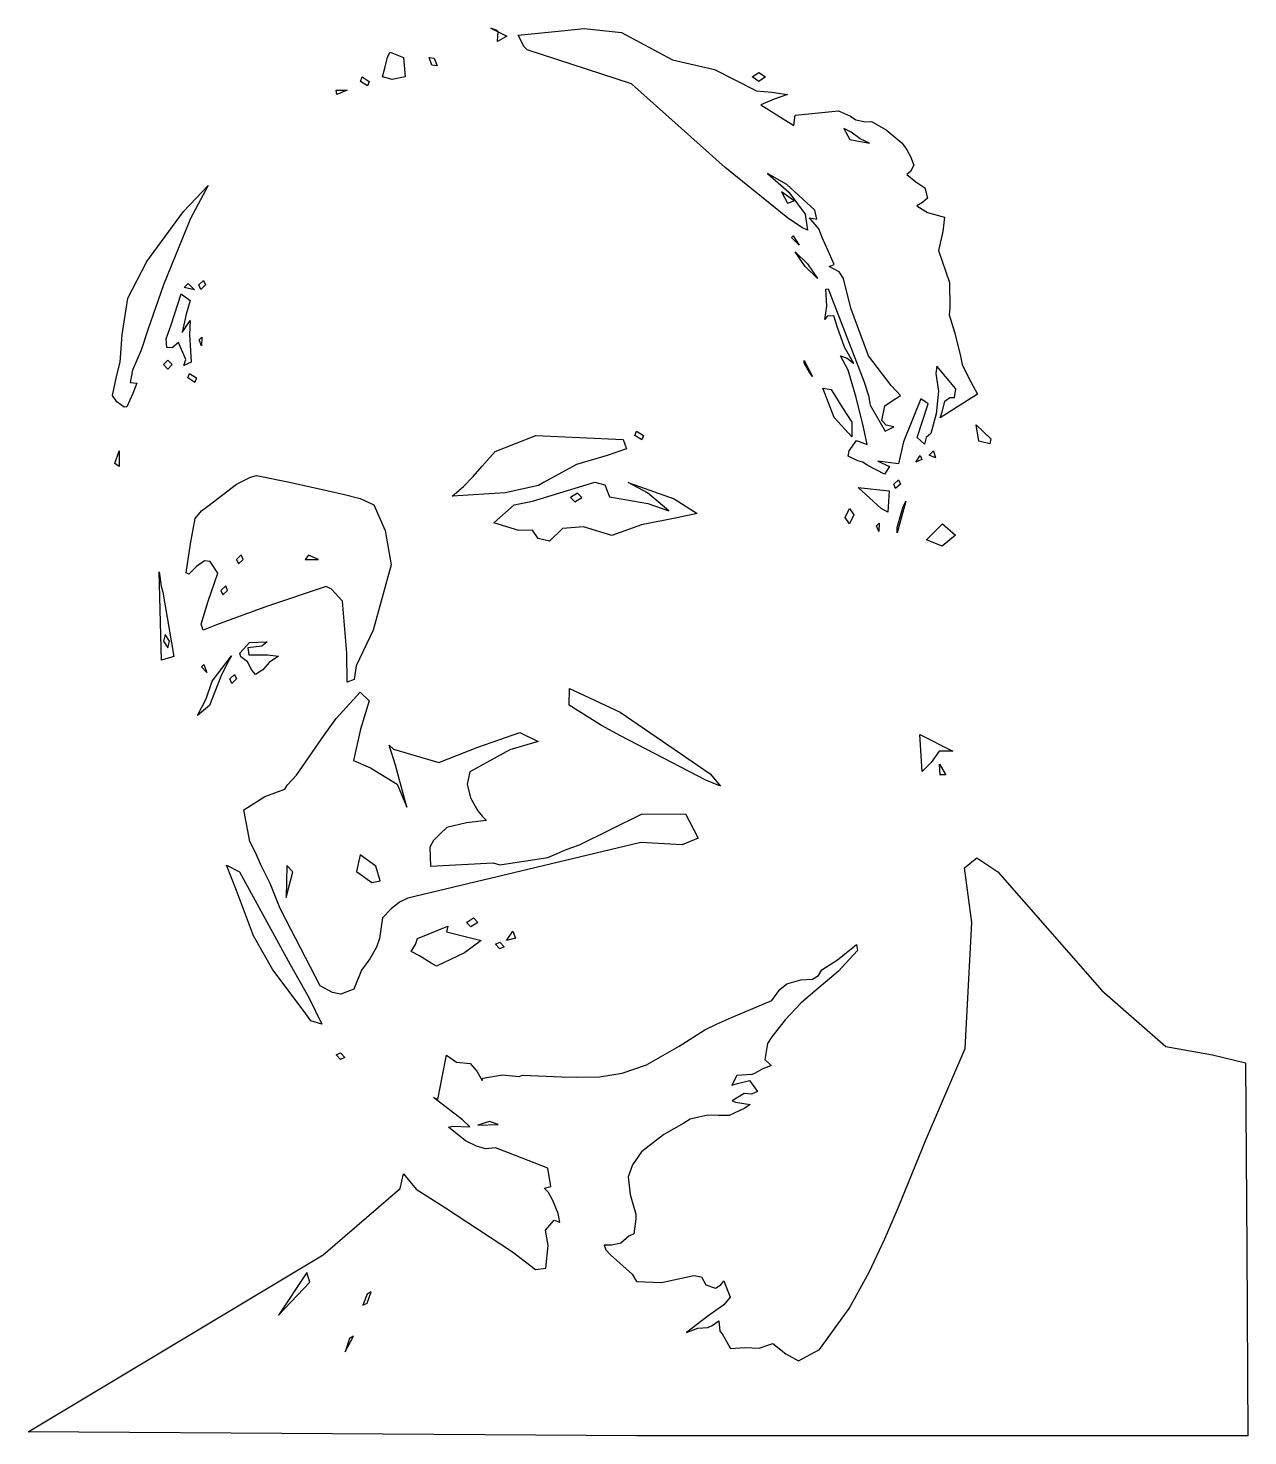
# Model space of a CAD drawing. Extents: x 136 to 494, y 261 to 674.
import ezdxf

# ---------------------------------------------------------------- set-up
doc = ezdxf.new("R2010")
doc.units = 0
doc.layers.add('Capa_1', color=7, linetype='CONTINUOUS')

msp = doc.modelspace()

# ---------------------------------------------------------------- linework, layer by layer
at = {"layer": 'Capa_1', "color": 7}
for points in [[(273.330488, 670.01894), (273.454552, 672.817836), (272.881672, 673.390724), (271.381848, 673.934796), (276.076072, 671.625412), (273.330488, 670.01894), (273.330488, 670.01894)], [(381.813784, 545.71566), (380.548432, 546.605172), (379.087152, 546.957268), (376.203696, 548.331756), (376.565488, 549.9283), (378.72764, 552.881116), (381.850192, 551.77718), (380.687056, 556.807052), (378.591256, 565.498428), (376.23024, 573.586124), (374.010136, 577.80918), (375.917456, 577.05734), (377.866096, 575.562564), (375.134248, 580.340372), (373.1084, 586.038708), (371.98428, 589.539268), (370.112856, 589.41774), (369.42696, 588.428964), (369.981648, 592.377796), (369.693208, 597.366908), (370.396288, 597.407148), (380.788296, 570.313636), (382.23252, 566.091588), (382.672432, 563.283388), (387.046744, 555.69886), (389.599232, 556.957188), (387.425064, 557.381204), (386.125968, 558.827308), (387.001048, 563.089108), (388.883184, 564.348244), (391.565224, 566.146268), (388.849656, 569.092292), (382.236752, 577.783412), (377.038376, 591.719124), (374.828104, 600.487988), (373.576248, 602.466156), (370.62596, 603.986004), (372.170976, 604.552548), (370.760208, 607.750476), (368.580128, 612.51894), (367.605808, 615.019812), (364.916496, 618.287988), (367.021896, 617.925156), (366.487864, 620.518004), (358.211784, 628.092004), (352.57512, 631.325836), (358.845632, 625.80322), (363.580208, 619.331356), (364.345256, 614.646164), (362.58644, 615.457068), (358.473832, 618.2993), (340.173184, 632.994804), (312.6532, 657.549468), (281.96904, 667.600604), (281.002824, 668.52198), (280.158872, 670.379652), (279.393928, 671.898924), (293.079776, 673.216804), (298.734688, 673.871764), (309.705104, 672.692388), (324.644656, 664.642388), (337.023864, 661.7691), (349.327392, 655.54914), (353.874216, 655.130844), (358.421032, 654.421852), (354.52376, 653.130724), (350.626488, 651.46218), (360.245336, 645.336172), (360.694448, 648.373084), (373.360584, 649.716268), (376.879968, 648.099756), (378.462224, 647.0687), (381.275912, 646.439828), (383.074216, 646.587436), (387.374784, 644.127956), (392.113544, 640.139804), (393.496504, 638.191172), (394.517216, 636.242532), (395.537936, 633.739724), (394.517216, 631.867764), (393.496504, 631.00122), (396.094688, 628.824396), (398.692872, 627.10362), (399.487056, 623.992684), (398.010704, 622.794348), (396.3498, 621.834764), (399.55428, 619.867068), (404.493408, 618.418324), (404.034592, 614.303332), (402.747816, 608.666988), (405.980504, 599.327308), (406.117816, 591.797604), (405.900072, 589.800012), (407.555592, 584.4591), (409.162968, 577.638868), (409.692392, 575.185228), (411.595336, 571.412188), (414.232664, 566.540596), (403.26644, 559.552844), (403.9566, 561.586404), (404.612616, 564.418996), (406.108312, 565.518028), (407.433416, 565.578508), (407.79476, 568.05006), (402.259968, 574.764348), (401.935192, 572.5929), (402.732856, 567.390628), (402.048992, 560.769356), (400.462544, 554.938172), (399.157, 553.7649), (398.611328, 551.801532), (396.532688, 553.833012), (399.678624, 563.652732), (397.582368, 565.119548), (392.46508, 552.488772), (391.009936, 546.04582), (384.925944, 546.809796), (388.376808, 545.306076), (386.927824, 542.990388), (381.813784, 545.715652), (381.813784, 545.715676)], [(239.519072, 659.682844), (240.22652, 662.238484), (241.041616, 665.449516), (241.826632, 666.880548), (245.724792, 665.321388), (246.155808, 659.626164), (242.389944, 658.888052), (239.519072, 659.682844), (239.519072, 659.682844)], [(254.060624, 663.090444), (253.194568, 665.2989), (254.731816, 665.104036), (255.597888, 662.89558), (254.060624, 663.090444), (254.060624, 663.090444)], [(233.058648, 658.327068), (233.554864, 659.626164), (235.656832, 658.327068), (235.160624, 657.02798), (233.058648, 658.327068), (233.058648, 658.327068)], [(348.028248, 659.626204), (349.97688, 660.925292), (351.92552, 659.626204), (349.97688, 658.327116), (348.028248, 659.626204), (348.028248, 659.626204)], [(225.913648, 655.728892), (229.161376, 655.728892), (226.161752, 654.449692), (225.913648, 655.728892), (225.913648, 655.728892)], [(382.454224, 640.139772), (379.738608, 641.438868), (377.080968, 643.380044), (374.996368, 644.493252), (376.756368, 641.28186), (382.454224, 640.139772), (382.454224, 640.139772)], [(163.707976, 562.658052), (161.523688, 564.290084), (160.313768, 566.10486), (161.454384, 571.67278), (162.541968, 575.892468), (163.084968, 583.972756), (164.831168, 594.651452), (170.361584, 605.449988), (181.133912, 620.100796), (188.349648, 627.798404), (183.200184, 618.05522), (175.26588, 598.568844), (170.617344, 585.3775), (168.753648, 579.382004), (166.155464, 573.53162), (165.505912, 569.988836), (167.454552, 569.75818), (166.28156, 566.676148), (164.483616, 562.843828), (163.707976, 562.658052), (163.707976, 562.658052)], [(360.376888, 623.243628), (356.694144, 625.849772), (358.416224, 622.607164), (360.376888, 623.243628), (360.376888, 623.243628)], [(359.55436, 612.5341), (360.04484, 613.024572), (361.827768, 610.260684), (359.55436, 612.5341), (359.55436, 612.5341)], [(363.56404, 604.015204), (360.62912, 608.312052), (364.327752, 604.778916), (367.262672, 600.482068), (363.56404, 604.015204), (363.56404, 604.015204)], [(185.641808, 598.56886), (187.017568, 599.867956), (187.590448, 598.56886), (186.214688, 597.269772), (185.641808, 598.56886), (185.641808, 598.56886)], [(181.266664, 574.90742), (181.810792, 576.722884), (179.656904, 581.68066), (177.847264, 580.121748), (176.234256, 580.175908), (176.00384, 582.70914), (177.500376, 586.877092), (180.437888, 595.970732), (183.091416, 593.964516), (181.951384, 589.99358), (180.770216, 584.657804), (182.069312, 586.714708), (183.043624, 588.17618), (182.86664, 584.003396), (183.048368, 580.856788), (183.405128, 575.877372), (181.266664, 574.907492), (181.266664, 574.907436)], [(181.300144, 597.853156), (182.46024, 599.013268), (184.34272, 597.13078), (181.300144, 597.853156), (181.300144, 597.853156)], [(185.744368, 582.438484), (186.529232, 583.22334), (186.426656, 580.73342), (185.744344, 582.438484), (185.744368, 582.438484)], [(175.24908, 575.185196), (176.548168, 576.484292), (177.847264, 575.185196), (176.548168, 573.886108), (175.24908, 575.185196), (175.24908, 575.185196)], [(364.916464, 572.911788), (363.292592, 575.623932), (363.333312, 576.381732), (365.726448, 571.664932), (364.916384, 572.911788), (364.91644, 572.911788)], [(182.394104, 571.287924), (182.89032, 572.58702), (184.992288, 571.287924), (184.49608, 569.988836), (182.394104, 571.287924), (182.394104, 571.287924)], [(372.157128, 559.649668), (368.813768, 568.261236), (371.253016, 567.860516), (374.551064, 562.536508), (377.308176, 558.255252), (377.353456, 553.966652), (372.157088, 559.649668), (372.157096, 559.649668)], [(259.99064, 536.537212), (263.346616, 539.443444), (266.185536, 542.320684), (268.845912, 545.339356), (272.614064, 549.676844), (284.568472, 554.370172), (310.20224, 553.253036), (311.203784, 550.502444), (305.454136, 548.506684), (296.485672, 545.9099), (286.998376, 540.726284), (285.324848, 539.733932), (275.522216, 537.607324), (259.99064, 536.537212), (259.99064, 536.537212)], [(313.602376, 554.39974), (314.098592, 555.698828), (316.20056, 554.39974), (315.704352, 553.100644), (313.602376, 554.39974), (313.602376, 554.39974)], [(414.606744, 552.718356), (413.853328, 557.552476), (418.159352, 553.42542), (417.854472, 551.978468), (414.606744, 552.718356), (414.606744, 552.718356)], [(160.979016, 546.20374), (162.258216, 549.852916), (162.258216, 545.306092), (160.979016, 546.20374), (160.979016, 546.20374)], [(399.99196, 548.6305), (401.312248, 549.83982), (401.885112, 547.814508), (399.99196, 548.6305), (399.99196, 548.6305)], [(396.094688, 546.528508), (397.378904, 548.544628), (397.889464, 547.322212), (396.094688, 546.528508), (396.094688, 546.528508)], [(229.129416, 482.035732), (229.069576, 490.479828), (227.806704, 505.81386), (224.614664, 509.320668), (222.9908, 510.094108), (205.777832, 504.261604), (190.864032, 498.776324), (186.92536, 497.210468), (186.350968, 499.03142), (188.37896, 505.736604), (191.177712, 513.983604), (188.918624, 517.375628), (187.27588, 517.605004), (184.959688, 515.909316), (182.65204, 513.7313), (181.952552, 514.1279), (183.172408, 522.571996), (184.521248, 530.041772), (186.3722, 532.31518), (188.240096, 533.614276), (196.724968, 540.109732), (200.803032, 542.167292), (202.55976, 542.65994), (212.26936, 540.6705), (223.185912, 538.278428), (228.429336, 537.11354), (232.997104, 535.866908), (237.024656, 534.04074), (240.368024, 526.469268), (242.1342, 516.393252), (236.780656, 497.239708), (231.770808, 486.828948), (231.242752, 482.744908), (229.129448, 482.035748), (229.12944, 482.035732)], [(389.599232, 540.109716), (390.974992, 541.408804), (391.547864, 540.109716), (390.172096, 538.81062), (389.599232, 540.109716), (389.599232, 540.109716)], [(285.251784, 524.135396), (283.58716, 526.582876), (279.571104, 526.469596), (272.213872, 528.764996), (278.185664, 534.007348), (283.593496, 535.117316), (301.910592, 540.719292), (304.833552, 539.942124), (306.20536, 536.409644), (317.40628, 534.38662), (323.58092, 532.315228), (317.356576, 537.57294), (311.653784, 540.60838), (325.187424, 535.81158), (331.953232, 531.506732), (325.943784, 530.207644), (315.551056, 528.136924), (306.827832, 525.05266), (298.499992, 527.607036), (292.372824, 527.118796), (288.556016, 523.37222), (285.251784, 524.135396), (285.251784, 524.135396)], [(298.01332, 536.212436), (296.790904, 537.511532), (294.765592, 536.212436), (295.988008, 534.913348), (298.01332, 536.212436), (298.01332, 536.212436)], [(387.867112, 531.867068), (385.91848, 532.964708), (379.209088, 539.135396), (388.291264, 538.171772), (387.867112, 531.867068), (387.867112, 531.867068)], [(375.309224, 530.289852), (376.608312, 532.964708), (377.907408, 531.092748), (376.608312, 528.417892), (375.309224, 530.289852), (375.309224, 530.289852)], [(390.638544, 527.37862), (392.37436, 533.5493), (393.131576, 535.105988), (390.6138, 525.819708), (390.6386, 527.37862), (390.638504, 527.37862)], [(384.505472, 527.876596), (385.290328, 528.661468), (385.187856, 526.17154), (384.505544, 527.876596), (384.505472, 527.876596)], [(399.186568, 523.80886), (403.965944, 528.417892), (407.786552, 525.170164), (403.848504, 521.922436), (399.186568, 523.80886), (399.186568, 523.80886)], [(198.632824, 518.025172), (198.059944, 519.324268), (196.684184, 518.025172), (197.257064, 516.726084), (198.632824, 518.025172), (198.632824, 518.025172)], [(220.717376, 518.025172), (217.794424, 519.304372), (216.820104, 518.025172), (220.717376, 518.025172), (220.717376, 518.025172)], [(174.70024, 488.417708), (174.0096, 514.332684), (174.58096, 510.200396), (175.076152, 508.3889), (178.304592, 489.531756), (174.70024, 488.417708), (174.70024, 488.417708)], [(194.086, 508.931532), (193.51312, 510.230628), (192.13736, 508.931532), (192.71024, 507.632444), (194.086, 508.931532), (194.086, 508.931532)], [(177.018048, 493.991964), (175.759728, 495.940604), (175.249176, 493.991964), (176.507496, 492.043332), (177.018048, 493.991964), (177.018048, 493.991964)], [(201.199736, 485.501068), (199.90064, 487.99702), (197.983272, 489.382708), (197.651656, 490.520276), (200.463936, 493.674316), (205.658984, 493.833244), (204.145792, 492.578292), (199.96832, 492.083572), (200.296, 490.024492), (205.780736, 489.979372), (209.025552, 489.621388), (206.296664, 487.735444), (204.424688, 485.635292), (202.281992, 484.268652), (201.199736, 485.501028), (201.199736, 485.501052)], [(185.248976, 472.232196), (187.806376, 477.068084), (189.568048, 482.264452), (195.19172, 489.758004), (194.078512, 487.67342), (192.137336, 483.612164), (188.716976, 475.1273), (185.248976, 472.232196), (185.248976, 472.232196)], [(186.374976, 486.46618), (187.1022, 487.193412), (187.9892, 484.863964), (186.374976, 486.46618), (186.374976, 486.46618)], [(194.735544, 482.9497), (196.111304, 484.248796), (196.684184, 482.9497), (195.308424, 481.650612), (194.735544, 482.9497), (194.735544, 482.9497)], [(334.47116, 453.2203), (309.380376, 466.278668), (303.85924, 469.317076), (294.381792, 475.225836), (294.445472, 480.103956), (309.347912, 473.2061), (335.687008, 455.044604), (338.769032, 451.44122), (334.4712, 453.2203), (334.471128, 453.2203)], [(227.30116, 390.38902), (224.838624, 390.961044), (221.25812, 392.909684), (211.122776, 412.342524), (209.520848, 415.590252), (206.60268, 422.866308), (203.863336, 428.387444), (202.291624, 431.959948), (200.581464, 435.23238), (198.886992, 444.498244), (204.986528, 448.480268), (210.916392, 450.565532), (211.579232, 451.771092), (214.309856, 454.694044), (222.458856, 466.422836), (225.913752, 471.378644), (233.021816, 479.052012), (235.621872, 476.564308), (233.099912, 468.1737), (231.07584, 459.006252), (236.06712, 456.813948), (243.823856, 452.031532), (246.694208, 445.275636), (243.312808, 457.665796), (241.502848, 463.462916), (242.801936, 462.321428), (256.053024, 458.39702), (267.576424, 462.89002), (279.87052, 467.191348), (285.247584, 464.565228), (276.94164, 462.128404), (265.14776, 455.694668), (264.40204, 452.014012), (265.408784, 448.014444), (267.48468, 444.19902), (268.783768, 442.677452), (270.082864, 441.397132), (264.236952, 440.664796), (258.39104, 439.346948), (256.4424, 437.481084), (254.49376, 435.532452), (253.471128, 433.583812), (253.608096, 428.02214), (272.031496, 429.014116), (273.980136, 428.38422), (288.07248, 430.579108), (293.79128, 432.979228), (295.090376, 433.52082), (297.363784, 434.211708), (315.551064, 443.234204), (328.452712, 443.373148), (332.204056, 436.228148), (327.485752, 434.233356), (315.349416, 434.925796), (247.010952, 418.612964), (244.545496, 417.411164), (242.024088, 415.396532), (239.554208, 412.798348), (239.172352, 410.200164), (238.623616, 406.759356), (237.793928, 404.237844), (235.786848, 400.781748), (233.383528, 397.460356), (231.11012, 391.93922), (227.30116, 390.38902), (227.30116, 390.38902)], [(397.958784, 455.805212), (397.241248, 466.616396), (406.909768, 461.720116), (402.904864, 461.715316), (400.60276, 458.443924), (397.958784, 455.806092), (397.958784, 455.805604)], [(403.280256, 454.750076), (403.079216, 457.88954), (404.854688, 454.795732), (403.280256, 454.750132), (403.280256, 454.7501)], [(135.530304, 261.947452), (222.125768, 313.967988), (244.717752, 333.363828), (245.665784, 337.720724), (249.401128, 333.189092), (258.037168, 327.748492), (277.673656, 314.764892), (284.49388, 309.650484), (287.483152, 309.975252), (288.202832, 316.664652), (287.357088, 321.212396), (289.932656, 324.135356), (291.578184, 323.507468), (291.10648, 326.040692), (289.569224, 329.916308), (288.270136, 332.254676), (286.97104, 333.513004), (288.91968, 334.023556), (288.099536, 339.3215), (276.493256, 343.90098), (273.960232, 344.875124), (272.760152, 345.329124), (269.737568, 344.993084), (267.148624, 345.775612), (263.906432, 347.410748), (258.926576, 351.384012), (260.22644, 351.660516), (265.193152, 351.528076), (263.01308, 353.554724), (254.513648, 360.149076), (255.792848, 359.535596), (257.091936, 366.031052), (258.356512, 372.537868), (261.259576, 370.46234), (265.268216, 370.126196), (267.216848, 367.789692), (268.78376, 365.092604), (268.999608, 365.751372), (274.767016, 366.710076), (279.701992, 366.23178), (280.592512, 366.608332), (292.167408, 366.148396), (296.417576, 366.097996), (303.237808, 366.143516), (309.854712, 367.238884), (316.99972, 369.660236), (326.593336, 375.18138), (334.127656, 379.99634), (337.60736, 381.620204), (341.9918, 383.563804), (353.874256, 388.613788), (356.155632, 391.757444), (358.19832, 393.431244), (362.32216, 394.61642), (365.75932, 394.863412), (367.493296, 395.910212), (368.552072, 397.5883), (373.134384, 400.51126), (378.70516, 405.003852), (378.97456, 403.280052), (373.324448, 397.109364), (365.854672, 390.8191), (362.318352, 387.803348), (357.771528, 382.919292), (353.78396, 377.86902), (352.567704, 375.951188), (351.786624, 371.227468), (353.616672, 369.481652), (350.964392, 368.370916), (348.734176, 367.19378), (347.949256, 366.898012), (343.57268, 366.58666), (342.130352, 363.771116), (343.704696, 364.218436), (347.270568, 365.07066), (349.643208, 361.901916), (347.848104, 361.0497), (345.754936, 361.309788), (342.182432, 359.083044), (343.18776, 358.75854), (347.486464, 358.062332), (345.933896, 356.937468), (341.337488, 354.811996), (338.173248, 354.811996), (335.037424, 354.943132), (332.439248, 354.339284), (329.841064, 353.776212), (327.959392, 352.544708), (322.157256, 349.256204), (316.89392, 345.245644), (315.551056, 344.191508), (312.96608, 340.362732), (311.649456, 336.804228), (312.221632, 331.639812), (313.863024, 325.899228), (313.927264, 324.499684), (313.277712, 320.124172), (311.839632, 319.36638), (309.525464, 317.315172), (306.863936, 316.77882), (304.5788, 316.77882), (305.081728, 315.36654), (306.457488, 313.974652), (312.860408, 308.250908), (314.098904, 306.110772), (321.39704, 305.796404), (330.941784, 307.819356), (333.200896, 307.479012), (334.498312, 305.151372), (337.309928, 304.124508), (338.809136, 305.07894), (339.770096, 306.253004), (341.628208, 301.477844), (339.726752, 299.225156), (335.07144, 295.891356), (328.794312, 291.149404), (332.114544, 292.42086), (335.037496, 292.632436), (336.336592, 293.205308), (338.285224, 294.581076), (338.61, 291.544164), (339.259544, 290.786364), (341.6868, 286.461748), (345.949224, 286.736892), (350.129352, 286.540084), (352.948312, 287.564044), (354.13888, 287.888572), (357.897496, 284.89998), (361.628304, 282.823612), (367.821176, 286.172772), (376.553448, 298.154212), (382.370584, 308.871076), (387.024936, 318.614268), (390.931384, 327.707908), (399.17556, 347.843828), (410.580584, 374.475204), (412.559744, 411.499308), (410.393992, 427.554012), (413.957304, 430.431588), (420.127992, 426.372308), (450.65664, 391.47806), (469.493464, 375.095644), (483.133928, 372.668812), (492.877112, 370.321964), (493.215976, 315.563324), (493.554856, 260.804692), (314.189456, 260.804692), (135.53036, 261.9475), (135.530312, 261.947452)], [(238.904664, 423.646772), (237.545304, 428.001924), (232.998488, 431.29206), (231.909072, 426.393108), (236.455888, 423.191076), (238.904664, 423.646772), (238.904664, 423.646772)], [(218.548128, 382.62666), (216.599496, 385.352452), (207.396336, 397.606508), (201.684336, 407.572588), (196.667176, 420.861132), (193.784152, 428.274372), (197.570384, 426.316436), (212.44972, 399.157884), (217.928768, 389.4147), (221.768368, 381.640044), (218.548128, 382.62666), (218.548128, 382.62666)], [(213.265072, 426.311796), (211.46936, 428.182124), (211.248808, 418.802684), (213.265072, 426.311796), (213.265072, 426.311796)], [(253.820872, 399.519084), (250.43544, 401.704956), (247.998304, 402.967612), (249.256624, 405.003796), (249.838432, 406.766772), (258.723128, 410.387708), (258.32608, 408.7681), (268.459, 406.205916), (263.654288, 402.526276), (255.347888, 398.685796), (253.820872, 399.519084), (253.820872, 399.519084)], [(264.236952, 411.499252), (266.262264, 412.798348), (267.48468, 411.499252), (265.459376, 410.200164), (264.236952, 411.499252), (264.236952, 411.499252)], [(272.681048, 405.080476), (273.980136, 405.653348), (275.279224, 404.277572), (273.980136, 403.704708), (272.681048, 405.080476), (272.681048, 405.080476)], [(275.975216, 406.227748), (277.841024, 408.881596), (278.609784, 406.849676), (275.975216, 406.227748), (275.975216, 406.227748)], [(225.913752, 372.603188), (227.21284, 373.17606), (228.511936, 371.800284), (227.21284, 371.22742), (225.913752, 372.603188), (225.913752, 372.603188)], [(273.520656, 352.147612), (270.948928, 353.04014), (267.48468, 351.958148), (273.520656, 352.147612), (273.520656, 352.147612)], [(218.176264, 305.893244), (217.292968, 308.724388), (209.06364, 296.2307), (218.176264, 305.893244), (218.176264, 305.893244)], [(236.266696, 303.025116), (235.007392, 302.375572), (233.74808, 299.127844), (235.007392, 299.777388), (236.266696, 303.025116), (236.266696, 303.025116)], [(230.998912, 290.034204), (229.811024, 289.384652), (228.623136, 285.48738), (230.998912, 290.034204), (230.998912, 290.034204)]]:
    msp.add_lwpolyline(points, dxfattribs=at)

doc.saveas('drawing.dxf')
